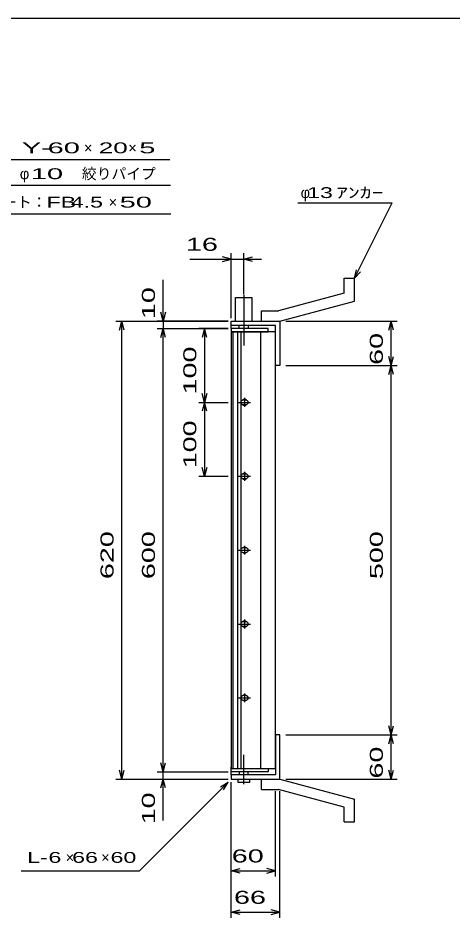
# Model space of a CAD drawing. Units: millimetres, scale not verified. Extents: x -1456 to 1379, y -1028 to 847.
# Drawn here: x -521 to 67, y -371 to 847 of the extents above; entities that cross this region are included whole.
import ezdxf
from ezdxf.enums import TextEntityAlignment as Align

# ---------------------------------------------------------------- set-up
doc = ezdxf.new("R2010")
doc.units = ezdxf.units.MM
doc.header["$LTSCALE"] = 8
doc.linetypes.add('LONG_DASHED_DOTTED', pattern=[15.25, 12, -1.5, 0.25, -1.5])
for name, color, linetype, lineweight in [('0_2', 150, 'Continuous', 25), ('16', 3, 'Continuous', 25), ('19', 6, 'Continuous', 25), ('22', 2, 'Continuous', 25)]:
    doc.layers.add(name, color=color, linetype=linetype, lineweight=lineweight)
doc.styles.add('ベクトル', font='')
doc.styles.get('ベクトル').set_extended_font_data('ベクトル')

msp = doc.modelspace()

# ---------------------------------------------------------------- linework, layer by layer
at = {"layer": '0_2'}
msp.add_line((-1388.8, 847.2), (1379.2, 847.2), dxfattribs=at)
at = {"layer": '16'}
for p, q in [((-182.9, 426.8), (-232.9, 426.8)), ((-232.9, 426.8), (-232.9, 422.3)), ((-182.9, 422.3), (-182.9, 426.8)), ((-232.9, 422.3), (-182.9, 422.3)), ((-232.9, 422.3), (-232.9, -168.7)), ((-172.9, 422.3), (-232.9, 422.3)), ((-230.9, 422.3), (-230.9, -168.7)), ((-223.9, -168.7), (-223.9, 422.3)), ((-219.9, 422.3), (-219.9, -168.7)), ((-192.9, -168.7), (-192.9, 422.3)), ((-172.9, -168.7), (-172.9, 422.3)), ((-212.9, 329.8), (-216.9, 329.8)), ((-214.9, 332.8), (-214.9, 320.8)), ((-222.9, 326.8), (-206.9, 326.8)), ((-216.9, 323.8), (-212.9, 323.8)), ((-214.9, 232.8), (-214.9, 220.8)), ((-222.9, 226.8), (-206.9, 226.8)), ((-212.9, 229.8), (-216.9, 229.8)), ((-216.9, 223.8), (-212.9, 223.8)), ((-222.9, 126.8), (-206.9, 126.8)), ((-212.9, 129.8), (-216.9, 129.8)), ((-216.9, 123.8), (-212.9, 123.8)), ((-214.9, 132.8), (-214.9, 120.8)), ((-222.9, 26.8), (-206.9, 26.8)), ((-212.9, 29.8), (-216.9, 29.8)), ((-214.9, 32.8), (-214.9, 20.8)), ((-216.9, 23.8), (-212.9, 23.8)), ((-212.9, -70.2), (-216.9, -70.2)), ((-214.9, -67.2), (-214.9, -79.2)), ((-222.9, -73.2), (-206.9, -73.2)), ((-216.9, -76.2), (-212.9, -76.2)), ((-232.9, -168.7), (-182.9, -168.7)), ((-232.9, -173.2), (-232.9, -168.7)), ((-232.9, -168.7), (-172.9, -168.7)), ((-182.9, -168.7), (-182.9, -173.2)), ((-182.9, -173.2), (-232.9, -173.2))]:
    msp.add_line(p, q, dxfattribs=at)
for centre, radius, start, end in [((-216.9, 326.8), 3, 90, 270), ((-214.9, 326.8), 4, 46.6, 133.4), ((-212.9, 326.8), 3, 270, 90), ((-214.9, 326.8), 4, 226.6, 313.4), ((-216.9, 226.8), 3, 90, 270), ((-214.9, 226.8), 4, 46.6, 133.4), ((-214.9, 226.8), 4, 226.6, 313.4), ((-212.9, 226.8), 3, 270, 90), ((-216.9, 126.8), 3, 90, 270), ((-214.9, 126.8), 4, 46.6, 133.4), ((-214.9, 126.8), 4, 226.6, 313.4), ((-212.9, 126.8), 3, 270, 90), ((-216.9, 26.8), 3, 90, 270), ((-214.9, 26.8), 4, 46.6, 133.4), ((-212.9, 26.8), 3, 270, 90), ((-214.9, 26.8), 4, 226.6, 313.4), ((-216.9, -73.2), 3, 90, 270), ((-214.9, -73.2), 4, 46.6, 133.4), ((-212.9, -73.2), 3, 270, 90), ((-214.9, -73.2), 4, 226.6, 313.4)]:
    msp.add_arc(centre, radius, start, end, dxfattribs=at)
at = {"layer": '19'}
for p, q in [((-79.9, 494.8), (-65.9, 494.8)), ((-79.9, 474.8), (-79.9, 494.8)), ((-65.9, 463.8), (-65.9, 494.8)), ((-226.9, 436.8), (-226.9, 468.8)), ((-226.9, 468.8), (-204.9, 468.8)), ((-204.9, 468.8), (-204.9, 436.8)), ((-79.9, 474.8), (-168.9, 450.8)), ((-166.9, 436.8), (-65.9, 463.8)), ((-191.9, 450.8), (-168.9, 450.8)), ((-191.9, 436.8), (-191.9, 450.8)), ((-232.9, 426.8), (-232.9, 436.8)), ((-232.9, 430.8), (-232.9, 436.8)), ((-232.9, 436.8), (-167.9, 436.8)), ((-172.9, 430.8), (-232.9, 430.8)), ((-221.9, 426.8), (-221.9, 430.8)), ((-209.9, 430.8), (-209.9, 426.8)), ((-191.9, 436.8), (-166.9, 436.8)), ((-172.9, 376.8), (-172.9, 430.8)), ((-167.9, 436.8), (-166.9, 435.8)), ((-166.9, 435.8), (-166.9, 376.8)), ((-166.9, 376.8), (-172.9, 376.8)), ((-166.9, -123.2), (-172.9, -123.2)), ((-172.9, -123.2), (-172.9, -177.2)), ((-166.9, -182.2), (-166.9, -123.2)), ((-232.9, -177.2), (-232.9, -167.2)), ((-232.9, -177.2), (-232.9, -183.2)), ((-172.9, -177.2), (-232.9, -177.2)), ((-221.9, -173.2), (-221.9, -177.2)), ((-209.9, -177.2), (-209.9, -173.2)), ((-167.9, -183.2), (-166.9, -182.2)), ((-232.9, -183.2), (-167.9, -183.2)), ((-223.9, -183.2), (-223.9, -187.2)), ((-223.9, -187.2), (-207.9, -187.2)), ((-207.9, -187.2), (-207.9, -183.2)), ((-191.9, -183.2), (-166.9, -183.2)), ((-191.9, -197.2), (-191.9, -183.2)), ((-166.9, -183.2), (-65.9, -210.2)), ((-191.9, -197.2), (-168.9, -197.2)), ((-79.9, -221.2), (-168.9, -197.2)), ((-65.9, -241.2), (-65.9, -210.2)), ((-79.9, -241.2), (-79.9, -221.2)), ((-79.9, -241.2), (-65.9, -241.2))]:
    msp.add_line(p, q, dxfattribs=at)
at = {"layer": '19', "linetype": 'LONG_DASHED_DOTTED'}
for p, q in [((-215.9, 471.8), (-215.9, 403.8)), ((-215.9, -190.2), (-215.9, -150.2))]:
    msp.add_line(p, q, dxfattribs=at)
at = {"layer": '22', "color": 4}
for p, q in [((-684.15, 655.8), (-316.15, 655.8)), ((-666.9, 620.8), (-314.9, 620.8)), ((-142.9, 596.8), (-14.9, 596.8)), ((-65.9, 494.8), (-14.9, 596.8)), ((-650.7, 582.3), (-314.7, 582.3)), ((-232.9, 520.8), (-244.9, 524)), ((-232.9, 440.8), (-232.9, 528.8)), ((-215.9, 472.8), (-215.9, 528.8)), ((-215.9, 520.8), (-203.9, 524)), ((-288.9, 520.8), (-232.9, 520.8)), ((-244.9, 517.6), (-232.9, 520.8)), ((-232.9, 520.8), (-215.9, 520.8)), ((-203.9, 517.6), (-215.9, 520.8)), ((-215.9, 520.8), (-191.9, 520.8)), ((-65.9, 494.8), (-63.5, 506.48)), ((-65.9, 494.8), (-57.9, 503.6)), ((-324.9, 436.8), (-324.9, 492.8)), ((-324.9, 436.8), (-328.1, 448.8)), ((-321.7, 448.8), (-324.9, 436.8)), ((-388.9, 436.8), (-236.9, 436.8)), ((-384.1, 424.8), (-380.9, 436.8)), ((-377.7, 424.8), (-380.9, 436.8)), ((-380.9, -183.2), (-380.9, 436.8)), ((-236.9, 436.8), (-332.9, 436.8)), ((-332.9, 426.8), (-236.9, 426.8)), ((-328.1, 414.8), (-324.9, 426.8)), ((-324.9, 436.8), (-324.9, 426.8)), ((-321.7, 414.8), (-324.9, 426.8)), ((-324.9, -173.2), (-324.9, 426.8)), ((-236.9, 426.8), (-276.9, 426.8)), ((-268.9, 426.8), (-272.1, 414.8)), ((-265.7, 414.8), (-268.9, 426.8)), ((-268.9, 426.8), (-268.9, 326.8)), ((-158.9, 436.8), (-8.5, 436.8)), ((-19.7, 424.8), (-16.5, 436.8)), ((-13.3, 424.8), (-16.5, 436.8)), ((-16.5, 376.8), (-16.5, 436.8)), ((-16.5, 376.8), (-19.7, 388.8)), ((-16.5, 376.8), (-13.3, 388.8)), ((-158.9, 376.8), (-8.5, 376.8)), ((-19.7, 364.8), (-16.5, 376.8)), ((-13.3, 364.8), (-16.5, 376.8)), ((-16.5, -123.2), (-16.5, 376.8)), ((-268.9, 326.8), (-272.1, 338.8)), ((-265.7, 338.8), (-268.9, 326.8)), ((-276.9, 326.8), (-236.9, 326.8)), ((-268.9, 326.8), (-272.1, 314.8)), ((-265.7, 314.8), (-268.9, 326.8)), ((-268.9, 326.8), (-268.9, 226.8)), ((-268.9, 226.8), (-272.1, 238.8)), ((-265.7, 238.8), (-268.9, 226.8)), ((-276.9, 226.8), (-236.9, 226.8)), ((-16.5, -123.2), (-19.7, -111.2)), ((-16.5, -123.2), (-13.3, -111.2)), ((-158.9, -123.2), (-8.5, -123.2)), ((-19.7, -135.2), (-16.5, -123.2)), ((-13.3, -135.2), (-16.5, -123.2)), ((-16.5, -183.2), (-16.5, -123.2)), ((-324.9, -173.2), (-328.1, -161.2)), ((-324.9, -173.2), (-321.7, -161.2)), ((-380.9, -183.2), (-384.1, -171.2)), ((-380.9, -183.2), (-377.7, -171.2)), ((-332.9, -173.2), (-236.9, -173.2)), ((-324.9, -183.2), (-324.9, -173.2)), ((-16.5, -183.2), (-19.7, -171.2)), ((-16.5, -183.2), (-13.3, -171.2)), ((-388.9, -183.2), (-236.9, -183.2)), ((-356.9, -307.2), (-236.9, -187.2)), ((-332.9, -183.2), (-236.9, -183.2)), ((-328.1, -195.2), (-324.9, -183.2)), ((-321.7, -195.2), (-324.9, -183.2)), ((-324.9, -239.2), (-324.9, -183.2)), ((-247.3, -193.6), (-236.9, -187.2)), ((-243.3, -197.6), (-236.9, -187.2)), ((-232.9, -315.2), (-232.9, -187.2)), ((-232.9, -371.2), (-232.9, -187.2)), ((-158.9, -183.2), (-8.5, -183.2)), ((-172.9, -315.2), (-172.9, -199.4)), ((-166.9, -371.2), (-166.9, -199.4)), ((-232.9, -307.2), (-220.9, -304)), ((-172.9, -307.2), (-184.9, -304)), ((-516.9, -307.2), (-356.9, -307.2)), ((-220.9, -310.4), (-232.9, -307.2)), ((-232.9, -307.2), (-172.9, -307.2)), ((-184.9, -310.4), (-172.9, -307.2)), ((-232.9, -363.2), (-220.9, -360)), ((-220.9, -366.4), (-232.9, -363.2)), ((-232.9, -363.2), (-166.9, -363.2)), ((-166.9, -363.2), (-178.9, -360)), ((-178.9, -366.4), (-166.9, -363.2))]:
    msp.add_line(p, q, dxfattribs=at)

# ---------------------------------------------------------------- texts
at = {"layer": '22', "style": 'ベクトル'}
for s, height, width, p in [('Y-', 14.66, 2, (-516.15, 671.4)), (' 60 ', 14.66, 2, (-492.15, 671.4)), ('20', 14.66, 1.8, (-412.15, 671.4)), (' 5 ', 14.66, 2, (-368.15, 671.4)), (' 10 ', 14.66, 2, (-514.9, 636.4)), (' 13 ', 14.66, 1.6, (-138.9, 610.8)), ('ｱﾝｶｰ', 14.66, 1.6, (-90.9, 610.8)), ('FB', 14.66, 1.6, (-482.7, 597.9)), (' 4.5 ', 14.66, 1.6, (-458.7, 597.9)), (' 50 ', 14.66, 2, (-394.7, 597.9)), (' 16 ', 17.6, 1.65, (-304.9, 540.8)), (' 60 ', 17.6, 1.65, (-242.9, -287.2)), ('L-', 14.66, 1.6, (-508.9, -289.2)), (' 6 ', 14.66, 1.6, (-488.9, -289.2)), (' 66 ', 14.66, 1.6, (-456.9, -289.2)), (' 60 ', 14.66, 1.6, (-404.9, -289.2)), (' 66 ', 17.6, 1.65, (-239.9, -343.2))]:
    msp.add_text(s, height=height, dxfattribs=dict(at, width=width)).set_placement(p, align=Align.MIDDLE_LEFT)
for s, p in [('×', (-432.15, 671.4)), ('×', (-372.15, 671.4)), ('絞りパイプ', (-434.9, 636.4)), ('φ', (-518.9, 636.4)), ('φ', (-138.9, 610.8)), ('エンドプレート：', (-642.7, 597.9)), ('×', (-398.7, 597.9)), ('×', (-456.9, -289.2)), ('×', (-408.9, -289.2))]:
    msp.add_text(s, height=14.66, dxfattribs=at).set_placement(p, align=Align.MIDDLE_LEFT)
at = {"layer": '22', "style": 'ベクトル', "width": 1.65}
for s, p in [(' 10 ', (-344.9, 428.8)), (' 60 ', (-36.5, 366.8)), (' 100 ', (-288.9, 326.8)), (' 100 ', (-288.9, 226.8)), (' 620 ', (-400.9, 76.8)), (' 600 ', (-344.9, 76.8)), (' 500 ', (-36.5, 76.8)), (' 60 ', (-36.5, -193.2)), (' 10 ', (-344.9, -255.2))]:
    msp.add_text(s, height=17.6, rotation=90, dxfattribs=at).set_placement(p, align=Align.MIDDLE_LEFT)

doc.saveas('drawing.dxf')
